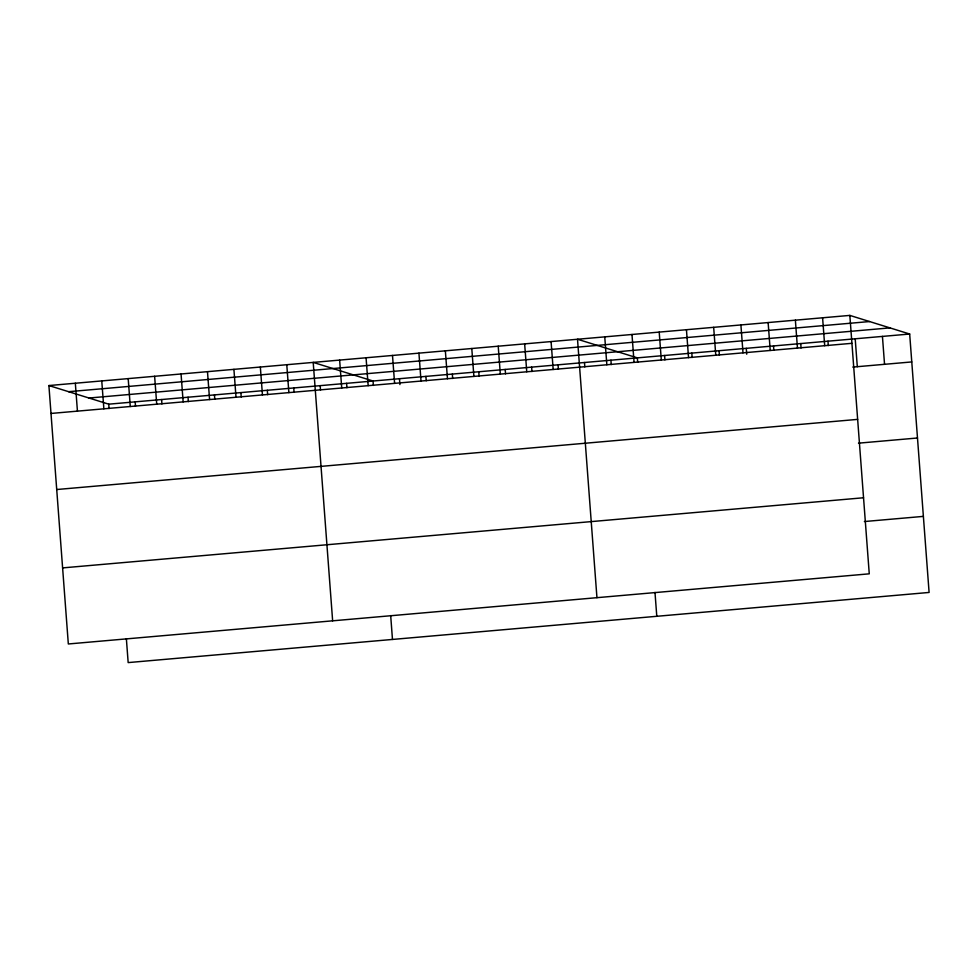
<?xml version="1.0" encoding="UTF-8"?>
<svg xmlns="http://www.w3.org/2000/svg" width="978" height="978" viewBox="0 0 978 978"><rect width="100%" height="100%" fill="white"/><g stroke="black" fill="none" stroke-linecap="round" stroke-linejoin="round"><path stroke-width="1.47" d="M849.833 315.405L869.259 573.829L68.326 643.976L48.9 385.552L849.833 315.405L909.674 334.024L929.1 592.448L128.167 662.595L126.37 638.72M68.643 391.689L869.576 321.554M88.986 398.022L889.919 327.887M48.9 385.552L108.741 404.171L909.674 334.024M51.003 413.449L851.924 343.315M852.767 367.092L911.765 361.933M56.712 489.526L857.645 419.379M858.488 443.168L917.486 437.997M62.616 567.9L863.537 497.765M864.381 521.543L923.379 516.384M882.437 336.408L884.54 364.317M855.2 338.804L857.303 366.701M827.975 341.188L828.305 345.589M822.596 317.789L824.698 345.699M800.737 343.571L801.068 347.972M795.371 320.173L797.461 348.082M773.512 345.955L773.842 350.356M768.133 322.569L770.236 350.466M746.275 348.339L746.715 354.207M740.908 324.953L742.999 352.85M719.05 350.723L719.38 355.124M713.671 327.337L715.774 355.234M691.813 353.107L692.143 357.508M686.446 329.72L688.536 357.618M664.588 355.491L664.918 359.892M659.209 332.104L661.311 360.002M637.68 362.276L637.35 357.875L577.509 339.256L596.947 597.68M654.991 592.436L656.788 616.299M631.984 334.488L634.074 362.386M610.92 360.185L611.25 364.598M604.746 336.872L606.849 364.77M584.489 362.508L584.82 366.909M558.059 364.818L558.389 369.219M551.079 341.566L553.181 369.476M531.629 367.129L531.959 371.542M524.648 343.889L526.751 371.787M505.198 369.452L505.528 373.853M498.218 346.2L500.32 374.097M478.768 371.762L479.098 376.163M471.787 348.51L473.89 376.42M452.337 374.073L452.667 378.486M445.357 350.833L447.459 378.731M425.907 376.396L426.237 380.797M418.926 353.144L421.029 381.041M399.476 378.706L399.916 384.586M392.496 355.454L394.599 383.364M373.376 385.43L373.046 381.017L313.204 362.398L332.642 620.822M390.687 615.578L392.471 639.441M366.065 357.777L368.168 385.674M346.615 383.339L346.945 387.74M339.635 360.087L341.738 387.985M320.185 385.65L320.515 390.051M293.755 387.96L294.085 392.374M286.774 364.721L288.877 392.618M267.324 390.283L267.654 394.684M260.344 367.031L262.446 394.929M240.894 392.594L241.224 396.995M233.913 369.342L236.016 397.251M214.463 394.904L214.793 399.317M207.483 371.664L209.585 399.562M188.033 397.227L188.363 401.628M181.052 373.975L183.155 401.872M161.602 399.537L161.932 403.938M154.622 376.286L156.724 404.195M135.172 401.848L135.502 406.261M128.191 378.608L130.294 406.506M108.741 404.171L109.071 408.572M101.761 380.919L103.864 408.816M75.33 383.229L77.433 411.127"/></g></svg>
